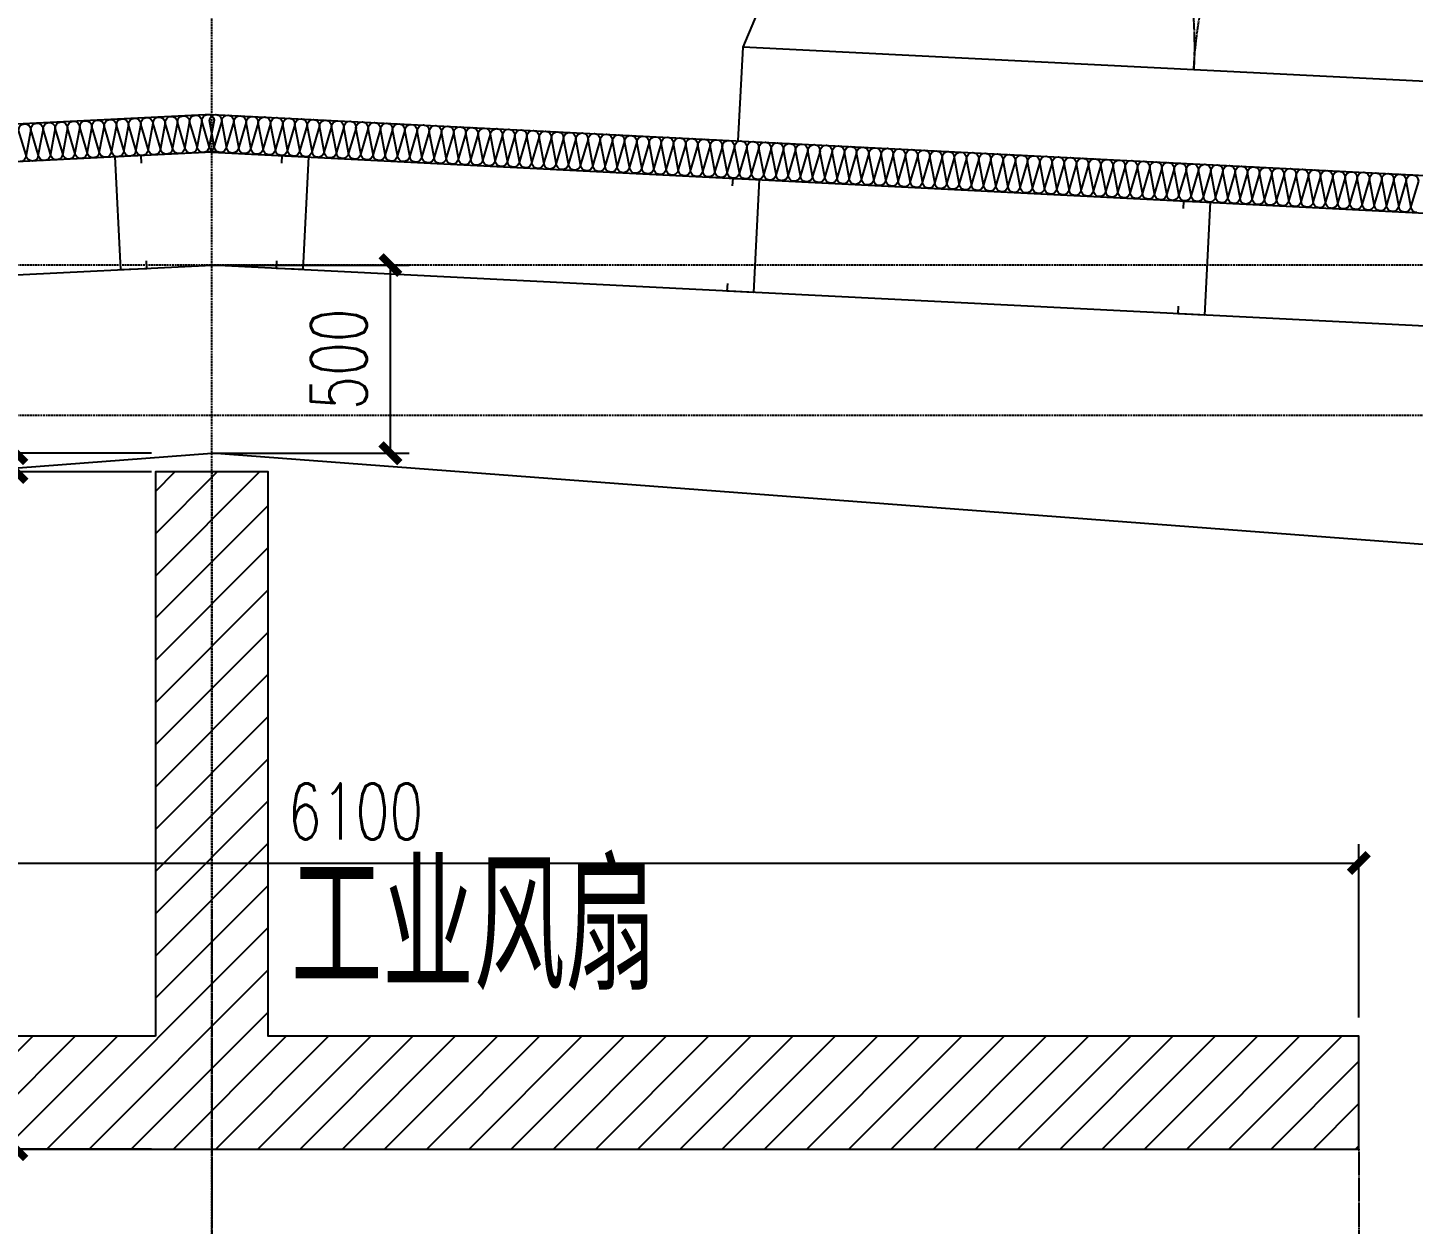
# Model space of a CAD drawing. Extents: x -1899985 to 1774885, y 556286 to 2175695.
# Drawn here: x -1744850 to -1741166, y 577807 to 580989 of the extents above; entities that cross this region are included whole.
import ezdxf

# ---------------------------------------------------------------- set-up
doc = ezdxf.new("R2010")
doc.units = 0
doc.header["$LTSCALE"] = 10
doc.header["$MEASUREMENT"] = 0
for name, pattern in [('20剖面图$0$__DASH', [0.35, 0.25, -0.1]), ('20剖面图$0$DASH', [0.35, 0.25, -0.1]), ('20剖面图$0$DOTE', [2.42, 2, -0.2, 0.02, -0.2])]:
    doc.linetypes.add(name, pattern=pattern)
doc.layers.get('Defpoints').update_dxf_attribs({"color": 210})
for name, color, linetype in [('20剖面图$0$A-AXIS-DOTE', 14, '20剖面图$0$DOTE'), ('20剖面图$0$A-HATCH-2', 251, 'Continuous'), ('20剖面图$0$A-LIN-V', 9, 'Continuous'), ('20剖面图$0$A-SFCE', 30, 'Continuous'), ('20剖面图$0$AS-COLN', 6, 'Continuous'), ('20剖面图$0$建-尺寸', 3, 'Continuous'), ('20剖面图$0$建-文字', 7, 'Continuous'), ('A-LIN-V', 9, 'Continuous')]:
    doc.layers.add(name, color=color, linetype=linetype)
doc.styles.add('20剖面图$0$A-DIM_T3', font='SIMPLEX', dxfattribs={"width": 0.705882, "bigfont": 'GBCBIG'})
doc.styles.add('20剖面图$0$A-STANDARD', font='SIMPLEX', dxfattribs={"bigfont": 'GBCBIG'})
doc.dimstyles.new('20剖面图$0$A-DIM&&50', dxfattribs={"dimtxt": 148.75, "dimasz": 50, "dimexe": 50, "dimexo": 50, "dimgap": 63.125, "dimtad": 1, "dimdec": 0, "dimzin": 0, "dimdsep": 46, "dimtxsty": '20剖面图$0$A-DIM_T3', "dimblk": '20剖面图$0$_ArchTick', "dimcen": 0.09, "dimclrt": 7, "dimazin": 2, "dimtfac": 1, "dimtdec": 0, "dimtix": 1, "dimtmove": 2, "dimatfit": 3, "dimfxl": 1, "dimtolj": 1, "dimtzin": 0, "dimarcsym": 0})

# ---------------------------------------------------------------- blocks, each defined once
blk = doc.blocks.new('20剖面图$0$_ArchTick')
at = {"color": 0, "linetype": 'ByBlock', "const_width": 0.4}
blk.add_lwpolyline([(-0.5, -0.5), (0.5, 0.5)], dxfattribs=at)
blk = doc.blocks.new('*D548')
at = {"layer": '20剖面图$0$建-尺寸', "color": 0, "lineweight": -2, "transparency": 16777216}
for p, q in [((-519.6, 2150), (-519.6, 2200)), ((-160, 2150), (-569.6, 2150)), ((-519.6, 2100), (-519.6, 2150)), ((-160, 2100), (-569.6, 2100)), ((-519.6, 2100), (-519.6, 2050))]:
    blk.add_line(p, q, dxfattribs=at)
at = {"layer": 'Defpoints', "color": 0, "transparency": 16777216}
for p in [(-519.6, 2150), (-110, 2150), (-110, 2100)]:
    blk.add_point(p, dxfattribs=at)
at = {"layer": '20剖面图$0$建-尺寸', "color": 0, "lineweight": -2, "transparency": 16777216, "xscale": 50, "yscale": 50, "zscale": 50}
for p, rotation in [((-519.6, 2150), 270), ((-519.6, 2100), 90)]:
    blk.add_blockref('20剖面图$0$_ArchTick', p, dxfattribs=dict(at, rotation=rotation))
at = {"layer": '20剖面图$0$建-尺寸', "color": 7, "transparency": 16777216, "insert": (-657.1, 2125), "char_height": 148.75, "attachment_point": 5, "rotation": 90, "style": '20剖面图$0$A-DIM_T3'}
blk.add_mtext('\\A1;50', dxfattribs=at)
blk = doc.blocks.new('*D549')
at = {"layer": '20剖面图$0$建-尺寸', "color": 0, "lineweight": -2, "transparency": 16777216}
for p, q in [((-160, 2100), (-569.6, 2100)), ((-519.6, 300), (-519.6, 2100)), ((-160, 300), (-569.6, 300))]:
    blk.add_line(p, q, dxfattribs=at)
at = {"layer": 'Defpoints', "color": 0, "transparency": 16777216}
for p in [(-519.6, 2100), (-110, 2100), (-110, 300)]:
    blk.add_point(p, dxfattribs=at)
at = {"layer": '20剖面图$0$建-尺寸', "color": 0, "lineweight": -2, "transparency": 16777216, "xscale": 50, "yscale": 50, "zscale": 50}
for p, rotation in [((-519.6, 2100), 90), ((-519.6, 300), 270)]:
    blk.add_blockref('20剖面图$0$_ArchTick', p, dxfattribs=dict(at, rotation=rotation))
at = {"layer": '20剖面图$0$建-尺寸', "color": 7, "transparency": 16777216, "insert": (-657.1, 1200), "char_height": 148.75, "attachment_point": 5, "rotation": 90, "style": '20剖面图$0$A-DIM_T3'}
blk.add_mtext('\\A1;1800', dxfattribs=at)
blk = doc.blocks.new('*D550')
at = {"layer": '20剖面图$0$建-尺寸', "color": 0, "lineweight": -2, "transparency": 16777216}
for p, q in [((-519.6, 300), (-519.6, 350)), ((-160, 300), (-569.6, 300)), ((-519.6, 0), (-519.6, 300)), ((-160, 0), (-569.6, 0)), ((-519.6, 0), (-519.6, -50))]:
    blk.add_line(p, q, dxfattribs=at)
at = {"layer": 'Defpoints', "color": 0, "transparency": 16777216}
for p in [(-519.6, 300), (-110, 300), (-110, 0)]:
    blk.add_point(p, dxfattribs=at)
at = {"layer": '20剖面图$0$建-尺寸', "color": 0, "lineweight": -2, "transparency": 16777216, "xscale": 50, "yscale": 50, "zscale": 50}
for p, rotation in [((-519.6, 300), 270), ((-519.6, 0), 90)]:
    blk.add_blockref('20剖面图$0$_ArchTick', p, dxfattribs=dict(at, rotation=rotation))
at = {"layer": '20剖面图$0$建-尺寸', "color": 7, "transparency": 16777216, "insert": (-657.1, 150), "char_height": 148.75, "attachment_point": 5, "rotation": 90, "style": '20剖面图$0$A-DIM_T3'}
blk.add_mtext('\\A1;300', dxfattribs=at)
blk = doc.blocks.new('*D551')
at = {"layer": '20剖面图$0$建-尺寸', "color": 0, "lineweight": -2, "transparency": 16777216}
for p, q in [((-3050, 650), (-3050, 1110.2)), ((3050, 650), (3050, 1110.2)), ((-3050, 1060.2), (3050, 1060.2))]:
    blk.add_line(p, q, dxfattribs=at)
at = {"layer": 'Defpoints', "color": 0, "transparency": 16777216}
for p in [(3050, 1060.2), (-3050, 600), (3050, 600)]:
    blk.add_point(p, dxfattribs=at)
at = {"layer": '20剖面图$0$建-尺寸', "color": 0, "lineweight": -2, "transparency": 16777216, "xscale": 50, "yscale": 50, "zscale": 50, "rotation": 180}
blk.add_blockref('20剖面图$0$_ArchTick', (-3050, 1060.2), dxfattribs=at)
at = {"layer": '20剖面图$0$建-尺寸', "color": 0, "lineweight": -2, "transparency": 16777216, "xscale": 50, "yscale": 50, "zscale": 50}
blk.add_blockref('20剖面图$0$_ArchTick', (3050, 1060.2), dxfattribs=at)
at = {"layer": '20剖面图$0$建-尺寸', "color": 7, "transparency": 16777216, "insert": (382.4, 1197.7), "char_height": 148.75, "attachment_point": 5, "style": '20剖面图$0$A-DIM_T3'}
blk.add_mtext('\\A1;6100', dxfattribs=at)
blk = doc.blocks.new('*D552')
at = {"layer": '20剖面图$0$建-尺寸', "color": 0, "lineweight": -2, "transparency": 16777216}
for p, q in [((8250, 1100), (8775, 1100)), ((8725, 600), (8725, 1100)), ((8250, 600), (8775, 600))]:
    blk.add_line(p, q, dxfattribs=at)
at = {"layer": 'Defpoints', "color": 0, "transparency": 16777216}
for p in [(8200, 1100), (8725, 1100), (8200, 600)]:
    blk.add_point(p, dxfattribs=at)
at = {"layer": '20剖面图$0$建-尺寸', "color": 0, "lineweight": -2, "transparency": 16777216, "xscale": 50, "yscale": 50, "zscale": 50}
for p, rotation in [((8725, 1100), 90), ((8725, 600), 270)]:
    blk.add_blockref('20剖面图$0$_ArchTick', p, dxfattribs=dict(at, rotation=rotation))
at = {"layer": '20剖面图$0$建-尺寸', "color": 7, "transparency": 16777216, "insert": (8587.5, 850), "char_height": 148.75, "attachment_point": 5, "rotation": 90, "style": '20剖面图$0$A-DIM_T3'}
blk.add_mtext('\\A1;500', dxfattribs=at)
blk = doc.blocks.new('20剖面图$0$CURVEPATTERNLIB$SYSLIB$岩棉板')
at = {"color": 0}
for p, q in [((0, -17), (12, -67)), ((12, -67), (24, -17))]:
    blk.add_line(p, q, dxfattribs=at)
for centre, start, end in [((12, -17), 0, 180), ((0, -67), 270, 0), ((24, -67), 180, 270)]:
    blk.add_arc(centre, 12, start, end, dxfattribs=at)
blk = doc.blocks.new('20剖面图$0$b234swerwr')
at = {"layer": '20剖面图$0$A-AXIS-DOTE', "color": 4}
blk.add_line((-1570355.4, 578015), (-1570355.4, 564377.5), dxfattribs=at)
blk = doc.blocks.new('20剖面图$0$1231534634654')
at = {"layer": '20剖面图$0$A-LIN-V'}
for points in [[(-1772697.8, 580589.7), (-1773051.1, 581736.5)], [(-1777491.8, 580830.9), (-1772697.8, 580589.7)], [(-1772710.4, 580340), (-1772697.8, 580589.7)]]:
    blk.add_lwpolyline(points, dxfattribs=at)
at = {"layer": '20剖面图$0$A-LIN-V', "linetype": '20剖面图$0$DASH'}
for centre, start, end in [((-1775094.8, 580710.3), 357.1196, 67.1196), ((-1772697.8, 580589.7), 107.1196, 177.1196)]:
    blk.add_arc(centre, 1200, start, end, dxfattribs=at)
blk = doc.blocks.new('20剖面图$0$42432')
at = {"layer": '20剖面图$0$A-LIN-V', "xscale": -1, "rotation": 354.2392448943365}
blk.add_blockref('20剖面图$0$1231534634654', (-3515469.6, 181213.9), dxfattribs=at)
blk = doc.blocks.new('20剖面图$0$G$C2C10B007')
at = {"layer": '20剖面图$0$A-LIN-V'}
h = blk.add_hatch(dxfattribs=at)
h.set_pattern_fill('ANSI31', color=252, scale=50)
h.set_pattern_definition([(45, (0, 400), (-56.1266, 56.1266), [])])
h.paths.add_polyline_path([(-150, 600), (-3050, 600), (-3050, 300), (3050, 300), (3050, 600), (150, 600), (150, 2100), (-150, 2100)])
at = {"layer": '20剖面图$0$A-AXIS-DOTE', "linetype": '20剖面图$0$__DASH', "ltscale": 2}
blk.add_lwpolyline([(0, 2100), (0, 100)], dxfattribs=at)
at = {"layer": '20剖面图$0$A-LIN-V'}
blk.add_lwpolyline([(-150, 600), (-3050, 600), (-3050, 300), (3050, 300), (3050, 600), (150, 600), (150, 2100), (-150, 2100), (-150, 600)], dxfattribs=at)
at = {"layer": '20剖面图$0$A-SFCE', "linetype": '20剖面图$0$DASH'}
blk.add_line((3050, 300), (3050, 0), dxfattribs=at)
at = {"layer": '20剖面图$0$建-文字', "style": '20剖面图$0$A-STANDARD'}
blk.add_text('工业风扇', height=337.59, dxfattribs=at).set_placement((210.4, 722.5))
at = {"layer": '20剖面图$0$建-尺寸'}
for p1, p2, picture, middle in [((-110, 2100), (-110, 2150), '*D548', (-657.1, 2125)), ((-110, 300), (-110, 2100), '*D549', (-657.1, 1200)), ((-110, 0), (-110, 300), '*D550', (-657.1, 150))]:
    dim = blk.add_aligned_dim(p1=p1, p2=p2, distance=409.6, dimstyle='20剖面图$0$A-DIM&&50', dxfattribs=at)
    dim.commit()
    dim.dimension.update_dxf_attribs({"geometry": picture, "text_midpoint": middle})
dim = blk.add_linear_dim(base=(3050, 1060.2), p1=(-3050, 600), p2=(3050, 600), angle=0, dimstyle='20剖面图$0$A-DIM&&50', dxfattribs=at)
dim.commit()
dim.dimension.update_dxf_attribs({"geometry": '*D551', "text_midpoint": (382.4, 1197.7), "dimtype": 161})
blk = doc.blocks.new('20剖面图$0$G$C845E5159')
at = {"layer": '20剖面图$0$A-AXIS-DOTE', "linetype": '20剖面图$0$__DASH', "ltscale": 2}
blk.add_line((8250, -3360.7), (8250, 6078.5), dxfattribs=at)
at = {"layer": '20剖面图$0$A-LIN-V', "color": 2}
for p, q in [((300, 700), (8250, 1100)), ((16200, 700), (8250, 1100)), ((300, 0), (8250, 600)), ((16200, 0), (8250, 600))]:
    blk.add_line(p, q, dxfattribs=at)
at = {"layer": '20剖面图$0$A-LIN-V'}
for points in [[(8063.6, 1371), (8062.6, 1390.9), (7992.7, 1387.4), (8007.7, 1087.8), (8077.7, 1091.3), (8076.7, 1111.3)], [(8436.4, 1371), (8437.4, 1390.9), (8507.3, 1387.4), (8492.3, 1087.8), (8422.3, 1091.3), (8423.3, 1111.3)], [(9634.9, 1310.7), (9635.9, 1330.6), (9705.8, 1327.1), (9690.7, 1027.5), (9620.8, 1031), (9621.8, 1051)], [(10833.4, 1250.4), (10834.4, 1270.3), (10904.3, 1266.8), (10889.2, 967.2), (10819.3, 970.7), (10820.3, 990.7)]]:
    blk.add_lwpolyline(points, dxfattribs=at)
at = {"layer": '20剖面图$0$AS-COLN'}
for p, q in [((8250, 1500.5), (401.1, 1105.6)), ((8250, 1500.5), (16098.9, 1105.6)), ((8250, 1400.4), (400.1, 1005.4)), ((8250, 1400.4), (16099.9, 1005.4))]:
    blk.add_line(p, q, dxfattribs=at)
at = {"layer": '20剖面图$0$A-HATCH-2', "xscale": -1.354458951392196, "yscale": 1.351351351351351, "zscale": 1.351351351351351}
for p, rotation in [((7767.9, 1483.3), 2.88037755284905), ((7800.4, 1484.9), 2.88037755284905), ((7832.9, 1486.5), 2.88037755284905), ((7865.3, 1488.2), 2.88037755284905), ((7897.8, 1489.8), 2.88037755284905), ((7930.3, 1491.4), 2.88037755284905), ((7962.7, 1493.1), 2.88037755284905), ((7995.2, 1494.7), 2.88037755284905), ((8027.7, 1496.3), 2.88037755284905), ((8060.1, 1498), 2.88037755284905), ((8092.6, 1499.6), 2.88037755284905), ((8125.1, 1501.2), 2.88037755284905), ((8157.5, 1502.9), 2.88037755284905), ((8190, 1504.5), 2.88037755284905), ((8222.5, 1506.1), 2.88037755284905), ((8254.9, 1507.8), 2.88037755284905), ((8277.5, 1506.1), 357.1196224471509), ((8310, 1504.5), 357.1196224471509), ((8342.5, 1502.9), 357.1196224471509), ((8374.9, 1501.2), 357.1196224471509), ((8407.4, 1499.6), 357.1196224471509), ((8439.9, 1498), 357.1196224471509), ((8472.3, 1496.3), 357.1196224471509), ((8504.8, 1494.7), 357.1196224471509), ((8537.3, 1493.1), 357.1196224471509), ((8569.7, 1491.4), 357.1196224471509), ((8602.2, 1489.8), 357.1196224471509), ((8634.7, 1488.2), 357.1196224471509), ((8667.1, 1486.5), 357.1196224471509), ((8699.6, 1484.9), 357.1196224471509), ((8732.1, 1483.3), 357.1196224471509), ((8764.5, 1481.6), 357.1196224471509), ((8797, 1480), 357.1196224471509), ((8829.5, 1478.4), 357.1196224471509), ((8861.9, 1476.7), 357.1196224471509), ((8894.4, 1475.1), 357.1196224471509), ((8926.9, 1473.5), 357.1196224471509), ((8959.3, 1471.8), 357.1196224471509), ((8991.8, 1470.2), 357.1196224471509), ((9024.3, 1468.6), 357.1196224471509), ((9056.7, 1466.9), 357.1196224471509), ((9089.2, 1465.3), 357.1196224471509), ((9121.7, 1463.7), 357.1196224471509), ((9154.1, 1462), 357.1196224471509), ((9186.6, 1460.4), 357.1196224471509), ((9219.1, 1458.8), 357.1196224471509), ((9251.5, 1457.1), 357.1196224471509), ((9284, 1455.5), 357.1196224471509), ((9316.5, 1453.9), 357.1196224471509), ((9348.9, 1452.2), 357.1196224471509), ((9381.4, 1450.6), 357.1196224471509), ((9413.9, 1449), 357.1196224471509), ((9446.3, 1447.3), 357.1196224471509), ((9478.8, 1445.7), 357.1196224471509), ((9511.3, 1444.1), 357.1196224471509), ((9543.7, 1442.4), 357.1196224471509), ((9576.2, 1440.8), 357.1196224471509), ((9608.7, 1439.2), 357.1196224471509), ((9641.1, 1437.5), 357.1196224471509), ((9673.6, 1435.9), 357.1196224471509), ((9706.1, 1434.3), 357.1196224471509), ((9738.5, 1432.6), 357.1196224471509), ((9771, 1431), 357.1196224471509), ((9803.4, 1429.4), 357.1196224471509), ((9835.9, 1427.7), 357.1196224471509), ((9868.4, 1426.1), 357.1196224471509), ((9900.8, 1424.5), 357.1196224471509), ((9933.3, 1422.8), 357.1196224471509), ((9965.8, 1421.2), 357.1196224471509), ((9998.2, 1419.6), 357.1196224471509), ((10030.7, 1417.9), 357.1196224471509), ((10063.2, 1416.3), 357.1196224471509), ((10095.6, 1414.7), 357.1196224471509), ((10128.1, 1413), 357.1196224471509), ((10160.6, 1411.4), 357.1196224471509), ((10193, 1409.8), 357.1196224471509), ((10225.5, 1408.1), 357.1196224471509), ((10258, 1406.5), 357.1196224471509), ((10290.4, 1404.9), 357.1196224471509), ((10322.9, 1403.2), 357.1196224471509), ((10355.4, 1401.6), 357.1196224471509), ((10387.8, 1400), 357.1196224471509), ((10420.3, 1398.3), 357.1196224471509), ((10452.8, 1396.7), 357.1196224471509), ((10485.2, 1395.1), 357.1196224471509), ((10517.7, 1393.4), 357.1196224471509), ((10550.2, 1391.8), 357.1196224471509), ((10582.6, 1390.1), 357.1196224471509), ((10615.1, 1388.5), 357.1196224471509), ((10647.6, 1386.9), 357.1196224471509), ((10680, 1385.2), 357.1196224471509), ((10712.5, 1383.6), 357.1196224471509), ((10745, 1382), 357.1196224471509), ((10777.4, 1380.3), 357.1196224471509), ((10809.9, 1378.7), 357.1196224471509), ((10842.4, 1377.1), 357.1196224471509), ((10874.8, 1375.4), 357.1196224471509), ((10907.3, 1373.8), 357.1196224471509), ((10939.8, 1372.2), 357.1196224471509), ((10972.2, 1370.5), 357.1196224471509), ((11004.7, 1368.9), 357.1196224471509), ((11037.2, 1367.3), 357.1196224471509), ((11069.6, 1365.6), 357.1196224471509), ((11102.1, 1364), 357.1196224471509), ((11134.6, 1362.4), 357.1196224471509), ((11167, 1360.7), 357.1196224471509), ((11199.5, 1359.1), 357.1196224471509), ((11231.9, 1357.5), 357.1196224471509), ((11264.4, 1355.8), 357.1196224471509), ((11296.9, 1354.2), 357.1196224471509), ((11329.3, 1352.6), 357.1196224471509), ((11361.8, 1350.9), 357.1196224471509), ((11394.3, 1349.3), 357.1196224471509), ((11426.7, 1347.7), 357.1196224471509), ((11459.2, 1346), 357.1196224471509)]:
    blk.add_blockref('20剖面图$0$CURVEPATTERNLIB$SYSLIB$岩棉板', p, dxfattribs=dict(at, rotation=rotation))
at = {"layer": '20剖面图$0$A-LIN-V'}
blk.add_blockref('20剖面图$0$G$C2C10B007', (8250, -1550), dxfattribs=at)
at = {"layer": '20剖面图$0$建-尺寸'}
dim = blk.add_aligned_dim(p1=(8200, 600), p2=(8200, 1100), distance=-525, dimstyle='20剖面图$0$A-DIM&&50', dxfattribs=at)
dim.commit()
dim.dimension.update_dxf_attribs({"geometry": '*D552', "text_midpoint": (8587.5, 850)})
blk = doc.blocks.new('20剖面图')
at = {"layer": '20剖面图$0$A-AXIS-DOTE', "linetype": '20剖面图$0$__DASH', "ltscale": 2}
for p, q in [((-1669330, 580357.5), (-1785568.2, 580357.5)), ((-1669330, 579957.5), (-1785568.2, 579957.5))]:
    blk.add_line(p, q, dxfattribs=at)
at = {"layer": '20剖面图$0$A-LIN-V'}
for name, p in [('20剖面图$0$G$C845E5159', (-1752610.4, 579257.5)), ('20剖面图$0$42432', (-49500, 0)), ('20剖面图$0$b234swerwr', (-174005, 625))]:
    blk.add_blockref(name, p, dxfattribs=at)

msp = doc.modelspace()

# ---------------------------------------------------------------- block references
at = {"layer": 'A-LIN-V'}
msp.add_blockref('20剖面图', (0, 0), dxfattribs=at)

doc.saveas('drawing.dxf')
